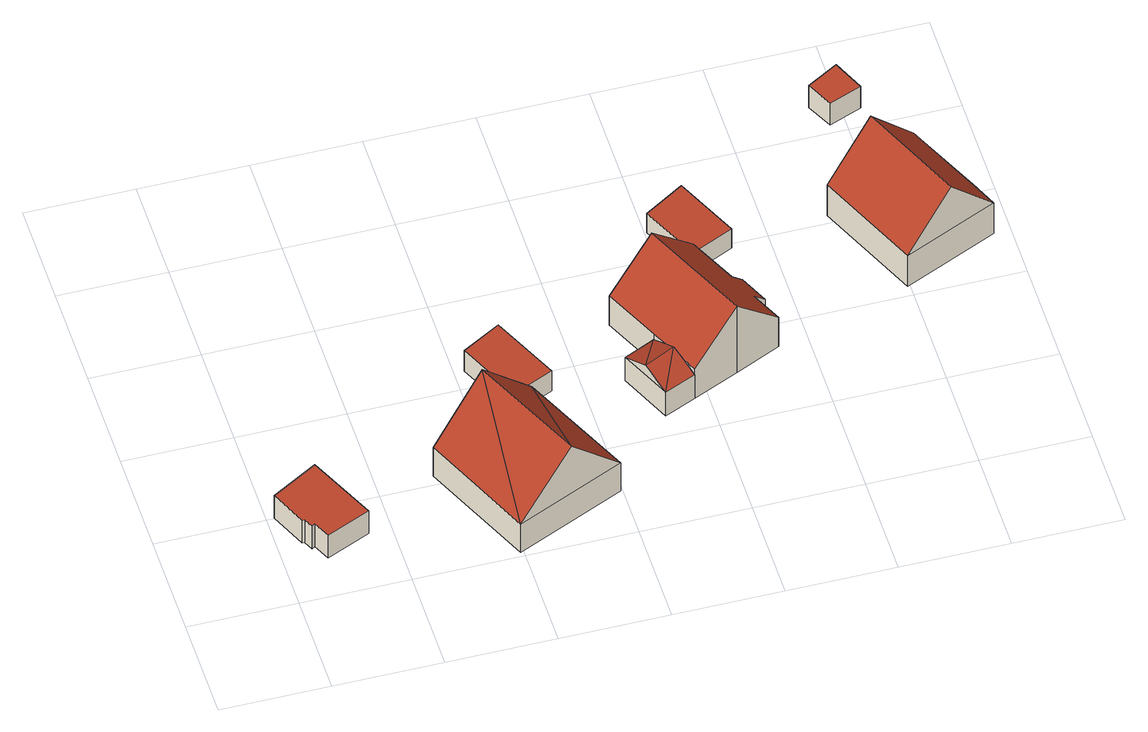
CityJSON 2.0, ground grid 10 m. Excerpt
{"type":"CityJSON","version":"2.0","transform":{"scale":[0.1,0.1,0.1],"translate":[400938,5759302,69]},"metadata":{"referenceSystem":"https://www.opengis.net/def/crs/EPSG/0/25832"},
"CityObjects":{
"building1":{"type":"Building","attributes":{"Gemeindeschluessel":"05515000","Geometrietyp2DReferenz":"3000","function":"31001_2460","roofType":"1000","measuredHeight":2.8},"geometry":[{"type":"Solid","lod":"2","boundaries":[[[[0,1,2,3]],[[4,5,1,0]],[[6,7,5,4]],[[8,9,7,6]],[[10,11,9,8]],[[12,13,11,10]],[[14,15,13,12]],[[3,2,15,14]],[[12,10,8,6,4,0,3,14]],[[1,5,7,9,11,13,15,2]]]],"semantics":{"surfaces":[{"type":"WallSurface"},{"type":"RoofSurface"},{"type":"GroundSurface"}],"values":[[0,0,0,0,0,0,0,0,1,2]]}}]},
"building2":{"type":"Building","attributes":{"Gemeindeschluessel":"05515000","Geometrietyp2DReferenz":"3000","function":"31001_1000","roofType":"3100","measuredHeight":9.35},"address":[{"country":"Germany","locality":"Münster","thoroughfareNumber":"22","thoroughfareName":"Doornbeckeweg"}],"geometry":[{"type":"Solid","lod":"2","boundaries":[[[[16,17,18,19]],[[20,21,17,16]],[[22,23,21,20]],[[19,18,23,22]],[[16,24,20]],[[22,25,19]],[[19,25,24]],[[24,16,19]],[[25,22,20]],[[20,24,25]],[[17,21,23,18]]]],"semantics":{"surfaces":[{"type":"WallSurface"},{"type":"RoofSurface"},{"type":"GroundSurface"}],"values":[[0,0,0,0,0,0,1,1,1,1,2]]}}]},
"building3":{"type":"Building","attributes":{"Gemeindeschluessel":"05515000","Geometrietyp2DReferenz":"3000","function":"31001_2460","roofType":"1000","measuredHeight":2.58},"geometry":[{"type":"Solid","lod":"2","boundaries":[[[[26,27,28,29]],[[30,31,27,26]],[[32,33,31,30]],[[29,28,33,32]],[[30,26,29,32]],[[27,31,33,28]]]],"semantics":{"surfaces":[{"type":"WallSurface"},{"type":"RoofSurface"},{"type":"GroundSurface"}],"values":[[0,0,0,0,1,2]]}}]},
"building4":{"type":"Building","attributes":{"Gemeindeschluessel":"05515000","Geometrietyp2DReferenz":"3000","function":"31001_1000"},"address":[{"country":"Germany","locality":"Münster","thoroughfareNumber":"20","thoroughfareName":"Doornbeckeweg"}],"children":["building4-1","building4-2"]},
"building4-1":{"type":"BuildingPart","attributes":{"roofType":"3100","measuredHeight":4.13},"parents":["building4"],"geometry":[{"type":"Solid","lod":"2","boundaries":[[[[34,35,36,37]],[[38,39,35,34]],[[40,41,39,38]],[[34,42,38]],[[34,37,43,44]],[[44,42,34]],[[42,44,45,40]],[[40,38,42]],[[35,39,41,36]],[[41,40,37,36]],[[43,45,44]],[[43,37,40,45]]]],"semantics":{"surfaces":[{"type":"WallSurface"},{"type":"RoofSurface"},{"type":"GroundSurface"},{"type":"ClosureSurface"}],"values":[[0,0,0,0,1,1,1,1,2,3,0,3]]}}]},
"building4-2":{"type":"BuildingPart","attributes":{"roofType":"3100","measuredHeight":8.23},"parents":["building4"],"geometry":[{"type":"Solid","lod":"2","boundaries":[[[[46,47,48,49]],[[50,51,47,46]],[[52,53,51,50]],[[54,55,53,52]],[[56,57,55,54]],[[58,59,57,56]],[[60,61,59,58]],[[62,63,61,60]],[[64,37,36,63,62]],[[49,48,41,40,65]],[[60,58,56,54,52,50,46,62]],[[49,65,45,43,64,62,46]],[[47,51,53,55,57,59,61,63,36,41,48]],[[40,45,65]],[[37,64,43]],[[41,36,37,40]],[[37,43,45,40]]]],"semantics":{"surfaces":[{"type":"WallSurface"},{"type":"RoofSurface"},{"type":"GroundSurface"},{"type":"ClosureSurface"}],"values":[[0,0,0,0,0,0,0,0,0,0,1,1,2,0,0,3,3]]}}]},
"building5":{"type":"Building","attributes":{"Gemeindeschluessel":"05515000","Geometrietyp2DReferenz":"3000","function":"31001_2460","roofType":"1000","measuredHeight":2.43},"geometry":[{"type":"Solid","lod":"2","boundaries":[[[[66,67,68,69]],[[70,71,67,66]],[[72,73,71,70]],[[69,68,73,72]],[[72,70,66,69]],[[67,71,73,68]]]],"semantics":{"surfaces":[{"type":"WallSurface"},{"type":"RoofSurface"},{"type":"GroundSurface"}],"values":[[0,0,0,0,1,2]]}}]},
"building6":{"type":"Building","attributes":{"Gemeindeschluessel":"05515000","Geometrietyp2DReferenz":"3000","function":"31001_1000","roofType":"3100","measuredHeight":9.06},"address":[{"country":"Germany","locality":"Münster","thoroughfareNumber":"18","thoroughfareName":"Doornbeckeweg"}],"geometry":[{"type":"Solid","lod":"2","boundaries":[[[[74,75,76,77]],[[78,79,75,74]],[[80,81,79,78]],[[82,83,81,80]],[[77,76,83,82]],[[84,85,77,82]],[[74,85,84,80,78]],[[84,82,80]],[[85,74,77]],[[75,79,81,83,76]]]],"semantics":{"surfaces":[{"type":"WallSurface"},{"type":"RoofSurface"},{"type":"GroundSurface"}],"values":[[0,0,0,0,0,1,1,0,0,2]]}}]},
"building7":{"type":"Building","attributes":{"Gemeindeschluessel":"05515000","Geometrietyp2DReferenz":"3000","function":"31001_1310","roofType":"1000","measuredHeight":2.73},"geometry":[{"type":"Solid","lod":"2","boundaries":[[[[86,87,88,89]],[[90,91,87,86]],[[92,93,91,90]],[[89,88,93,92]],[[90,86,89,92]],[[87,91,93,88]]]],"semantics":{"surfaces":[{"type":"WallSurface"},{"type":"RoofSurface"},{"type":"GroundSurface"}],"values":[[0,0,0,0,1,2]]}}]}
},
"vertices":[
[27,54,39],[27,54,11],[30,56,11],[30,56,39],[23,63,39],[23,63,11],[21,63,39],[21,63,11],[6,97,39],[6,97,11],[49,122,39],[49,122,11],[78,58,39],[78,58,11],[37,40,39],[37,40,11],
[149,107,46],[149,107,11],[196,1,11],[196,1,46],[249,152,46],[249,152,11],[297,46,46],[297,46,11],[199,130,105],[247,23,105],
[244,238,36],[244,238,11],[208,217,11],[208,217,36],[273,174,36],[273,174,11],[235,157,36],[235,157,11],
[359,123,36],[359,123,7],[388,136,7],[388,136,36],[337,172,36],[337,172,7],[366,185,36],[366,185,7],[348,147,48],[382,150,43],[377,161,48],[373,171,43],
[385,257,89],[385,257,7],[342,238,7],[342,238,43],[427,276,43],[427,276,7],[448,231,43],[448,231,7],[459,236,31],[459,236,7],[471,208,31],[471,208,7],[460,203,43],[460,203,7],[473,174,43],[473,174,7],[431,155,89],[431,155,7],[388,136,43],[366,185,43],
[402,331,32],[402,331,8],[427,276,8],[427,276,32],[439,354,32],[439,354,8],[466,294,32],[466,294,8],
[641,345,47],[641,345,9],[554,307,9],[554,307,47],[673,274,47],[673,274,9],[684,248,47],[684,248,9],[597,209,47],[597,209,9],[641,228,100],[598,326,100],
[616,420,35],[616,420,8],[603,450,8],[603,450,35],[586,408,35],[586,408,8],[574,433,35],[574,433,8]
]}
